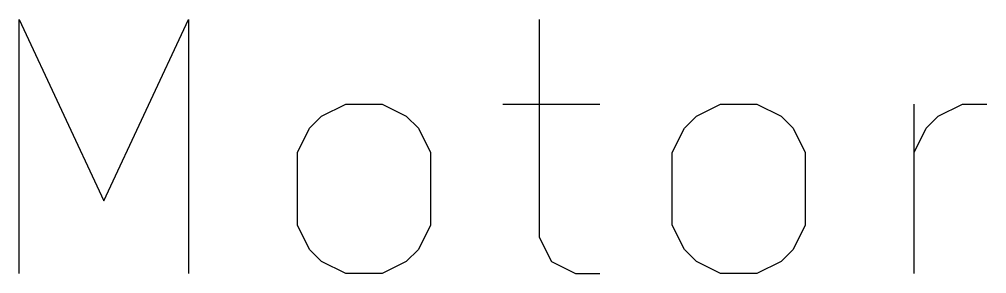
# Model space of a CAD drawing. Header units: inches. Extents: x 0.4 to 16.1, y -11.3 to -0.4.
# Drawn here: x 6.7491 to 6.9396, y -3.2728 to -3.2228 of the extents above; entities that cross this region are included whole.
import ezdxf

# ---------------------------------------------------------------- set-up
doc = ezdxf.new("R2010")
doc.units = ezdxf.units.IN
doc.header["$MEASUREMENT"] = 0
doc.layers.add('GREENSIXTYFIVE', color=129, linetype='CONTINUOUS')

msp = doc.modelspace()

# ---------------------------------------------------------------- linework, layer by layer
at = {"layer": 'GREENSIXTYFIVE', "linetype": 'CONTINUOUS'}
for p, q in [((6.74913, -3.2728), (6.74913, -3.2228)), ((6.74913, -3.2228), (6.7658, -3.25852)), ((6.74913, -3.2728), (6.74913, -3.2228)), ((6.74913, -3.2228), (6.7658, -3.25852)), ((6.7658, -3.25852), (6.78247, -3.2228)), ((6.7658, -3.25852), (6.78247, -3.2228)), ((6.78247, -3.2228), (6.78247, -3.2728)), ((6.78247, -3.2228), (6.78247, -3.2728)), ((6.85151, -3.2228), (6.85151, -3.26566)), ((6.85151, -3.2228), (6.85151, -3.26566)), ((6.80866, -3.24185), (6.81342, -3.23947)), ((6.80866, -3.24185), (6.81342, -3.23947)), ((6.81342, -3.23947), (6.82056, -3.23947)), ((6.81342, -3.23947), (6.82056, -3.23947)), ((6.82056, -3.23947), (6.82532, -3.24185)), ((6.82056, -3.23947), (6.82532, -3.24185)), ((6.84437, -3.23947), (6.86342, -3.23947)), ((6.84437, -3.23947), (6.86342, -3.23947)), ((6.88246, -3.24185), (6.88723, -3.23947)), ((6.88246, -3.24185), (6.88723, -3.23947)), ((6.88723, -3.23947), (6.89437, -3.23947)), ((6.88723, -3.23947), (6.89437, -3.23947)), ((6.89437, -3.23947), (6.89913, -3.24185)), ((6.89437, -3.23947), (6.89913, -3.24185)), ((6.92532, -3.2728), (6.92532, -3.23947)), ((6.92532, -3.2728), (6.92532, -3.23947)), ((6.93008, -3.24185), (6.93484, -3.23947)), ((6.93008, -3.24185), (6.93484, -3.23947)), ((6.93484, -3.23947), (6.93961, -3.23947)), ((6.93484, -3.23947), (6.93961, -3.23947)), ((6.80628, -3.24423), (6.80866, -3.24185)), ((6.80628, -3.24423), (6.80866, -3.24185)), ((6.82532, -3.24185), (6.8277, -3.24423)), ((6.82532, -3.24185), (6.8277, -3.24423)), ((6.88008, -3.24423), (6.88246, -3.24185)), ((6.88008, -3.24423), (6.88246, -3.24185)), ((6.89913, -3.24185), (6.90151, -3.24423)), ((6.89913, -3.24185), (6.90151, -3.24423)), ((6.9277, -3.24423), (6.93008, -3.24185)), ((6.9277, -3.24423), (6.93008, -3.24185)), ((6.8039, -3.249), (6.80628, -3.24423)), ((6.8039, -3.249), (6.80628, -3.24423)), ((6.8277, -3.24423), (6.83009, -3.249)), ((6.8277, -3.24423), (6.83009, -3.249)), ((6.8777, -3.249), (6.88008, -3.24423)), ((6.8777, -3.249), (6.88008, -3.24423)), ((6.90151, -3.24423), (6.90389, -3.249)), ((6.90151, -3.24423), (6.90389, -3.249)), ((6.92532, -3.249), (6.9277, -3.24423)), ((6.92532, -3.249), (6.9277, -3.24423)), ((6.8039, -3.26328), (6.8039, -3.249)), ((6.8039, -3.26328), (6.8039, -3.249)), ((6.83009, -3.249), (6.83009, -3.26328)), ((6.83009, -3.249), (6.83009, -3.26328)), ((6.8777, -3.26328), (6.8777, -3.249)), ((6.8777, -3.26328), (6.8777, -3.249)), ((6.90389, -3.249), (6.90389, -3.26328)), ((6.90389, -3.249), (6.90389, -3.26328)), ((6.80628, -3.26804), (6.8039, -3.26328)), ((6.80628, -3.26804), (6.8039, -3.26328)), ((6.83009, -3.26328), (6.8277, -3.26804)), ((6.83009, -3.26328), (6.8277, -3.26804)), ((6.88008, -3.26804), (6.8777, -3.26328)), ((6.88008, -3.26804), (6.8777, -3.26328)), ((6.90389, -3.26328), (6.90151, -3.26804)), ((6.90389, -3.26328), (6.90151, -3.26804)), ((6.85151, -3.26566), (6.85389, -3.27043)), ((6.85151, -3.26566), (6.85389, -3.27043)), ((6.80866, -3.27043), (6.80628, -3.26804)), ((6.80866, -3.27043), (6.80628, -3.26804)), ((6.8277, -3.26804), (6.82532, -3.27043)), ((6.8277, -3.26804), (6.82532, -3.27043)), ((6.88246, -3.27043), (6.88008, -3.26804)), ((6.88246, -3.27043), (6.88008, -3.26804)), ((6.90151, -3.26804), (6.89913, -3.27043)), ((6.90151, -3.26804), (6.89913, -3.27043)), ((6.81342, -3.2728), (6.80866, -3.27043)), ((6.81342, -3.2728), (6.80866, -3.27043)), ((6.82532, -3.27043), (6.82056, -3.2728)), ((6.82532, -3.27043), (6.82056, -3.2728)), ((6.85389, -3.27043), (6.85866, -3.2728)), ((6.85389, -3.27043), (6.85866, -3.2728)), ((6.88723, -3.2728), (6.88246, -3.27043)), ((6.88723, -3.2728), (6.88246, -3.27043)), ((6.89913, -3.27043), (6.89437, -3.2728)), ((6.89913, -3.27043), (6.89437, -3.2728)), ((6.82056, -3.2728), (6.81342, -3.2728)), ((6.82056, -3.2728), (6.81342, -3.2728)), ((6.85866, -3.2728), (6.86342, -3.2728)), ((6.85866, -3.2728), (6.86342, -3.2728)), ((6.89437, -3.2728), (6.88723, -3.2728)), ((6.89437, -3.2728), (6.88723, -3.2728))]:
    msp.add_line(p, q, dxfattribs=at)

doc.saveas('drawing.dxf')
